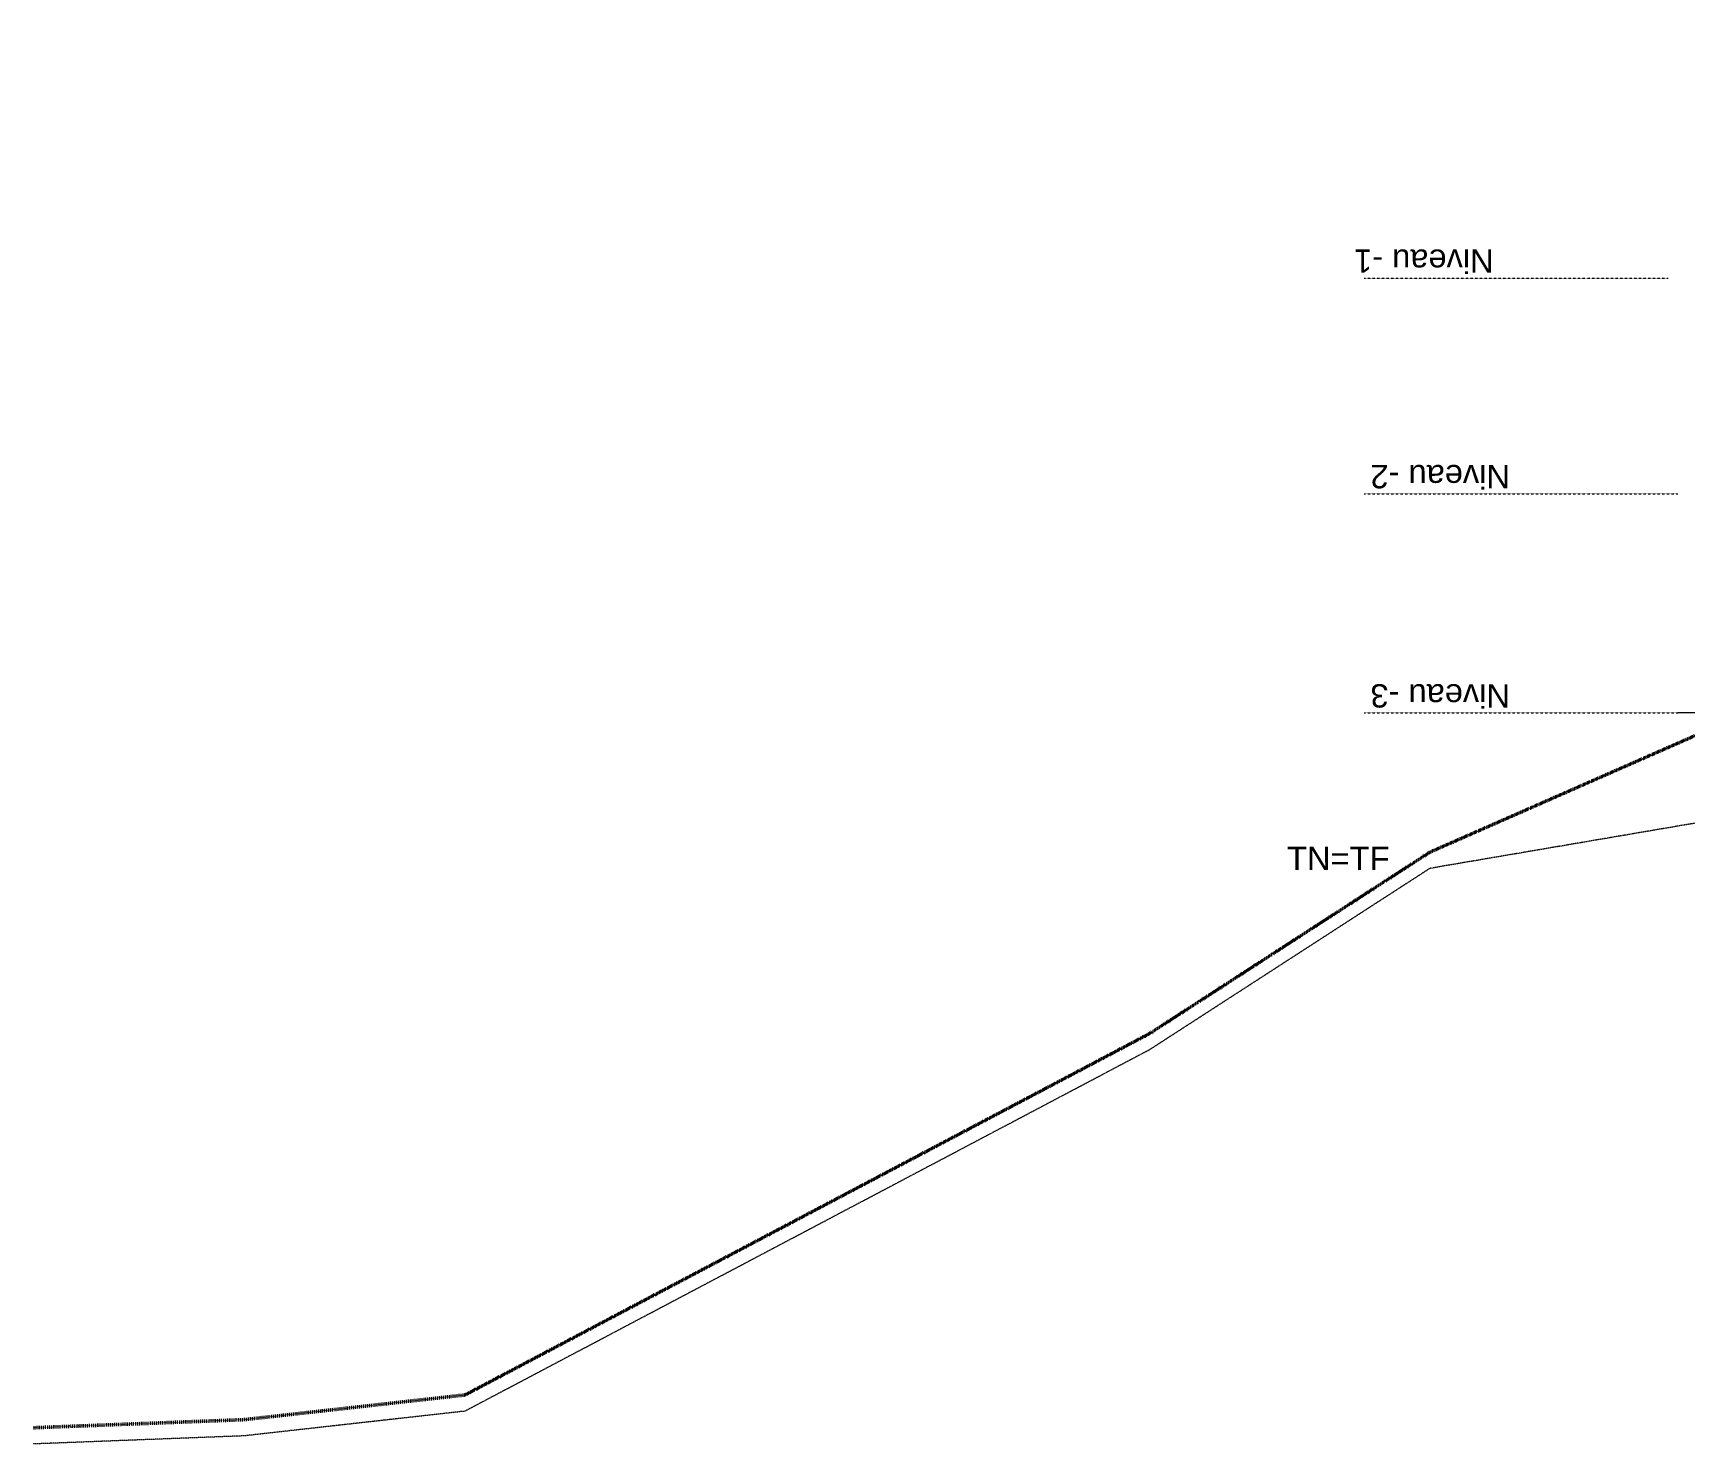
# Model space of a CAD drawing. Header units: centimetres. Extents: x 16433 to 114398, y -50094 to -12305.
# Drawn here: x 63021 to 65159, y -42007 to -40179 of the extents above; entities that cross this region are included whole.
import ezdxf

# ---------------------------------------------------------------- set-up
doc = ezdxf.new("R2010")
doc.units = ezdxf.units.CM
doc.header["$LTSCALE"] = 0.5
for name, pattern in [('Style de ligne -1', [0.41664, 0.20828, -0.20836]), ('Style de ligne -12', [0.738189, 0.492126, -0.246063]), ('Style de ligne -13', [0.147638, 0.098425, -0.049213])]:
    doc.linetypes.add(name, pattern=pattern)
doc.layers.add('1-Façade Nord', color=7, linetype='CONTINUOUS')
doc.styles.add('ARIAL', font='arial.ttf')
doc.styles.add('Helvetica', font='')
doc.styles.get('Helvetica').set_extended_font_data('Helvetica')

msp = doc.modelspace()

# ---------------------------------------------------------------- linework, layer by layer
at = {"layer": '1-Façade Nord', "color": 1, "linetype": 'Style de ligne -1', "lineweight": 5, "true_color": 0xff0000}
for p, q in [((64744.296, -40496.896), (65137.655, -40496.896)), ((64744.296, -40775.981), (65150.15, -40775.981)), ((64744.296, -41059.952), (65150.149, -41059.952))]:
    msp.add_line(p, q, dxfattribs=at)
at = {"layer": '1-Façade Nord', "color": 7, "linetype": 'Continuous', "lineweight": 18}
msp.add_line((66631.619, -41059.952), (65150.149, -41059.952), dxfattribs=at)
at = {"layer": '1-Façade Nord', "color": 7, "linetype": 'Style de ligne -13', "lineweight": 50, "flags": 128}
msp.add_lwpolyline([(71164.296, -40179.243), (70887.075, -40203.387), (70353.075, -40212.967), (69830.895, -40212.964), (69553.539, -40294.226), (69276.689, -40294.226), (68753.092, -40372.761), (68133.061, -40487.689), (68040.689, -40487.689), (67463.41, -40696.226), (67463.41, -40775.797), (67036.347, -40775.762), (66386.296, -40894.983), (65971.526, -41060.409), (65657.563, -41060.409), (65237.613, -41060.638), (64829.221, -41240.255), (64466.221, -41475.255), (63580.221, -41943.255), (63294.221, -41975.255), (63020.993, -41985.762)], dxfattribs=at)
at = {"layer": '1-Façade Nord', "color": 1, "linetype": 'Style de ligne -12', "lineweight": 18, "true_color": 0xff0000, "flags": 128}
msp.add_lwpolyline([(71081.695, -40211.485), (70364.076, -40309.149), (69169.296, -40399.149), (68835.5, -40431.653), (68606.277, -40503.018), (68444.296, -40531.762), (67714.221, -40680.255), (67088.221, -40785.255), (66250.221, -40916.255), (65700.221, -41068.255), (65216.221, -41195.255), (64829.221, -41261.255), (64466.221, -41496.255), (63580.221, -41964.255), (63294.221, -41996.255), (63020.993, -42006.762)], dxfattribs=at)

# ---------------------------------------------------------------- texts
at = {"layer": '1-Façade Nord', "color": 7, "char_height": 30.2066, "attachment_point": 1, "rotation": 180, "line_spacing_factor": 0.962448, "style": 'ARIAL'}
for s, insert in [('\\pt249.99;Niveau -1', (64911.708, -40489.827)), ('\\pt249.99;Niveau -2', (64932.855, -40768.912)), ('\\pt249.99;Niveau -3', (64932.854, -41052.883))]:
    msp.add_mtext(s, dxfattribs=dict(at, insert=insert))
at = {"layer": '1-Façade Nord', "color": 7, "insert": (64644.296, -41233.082), "char_height": 30.26172, "width": 156.49632, "attachment_point": 1, "line_spacing_factor": 0.834288, "style": 'Helvetica'}
msp.add_mtext('\\pt29.296,58.587,87.154,116.21;TN=TF', dxfattribs=at)

doc.saveas('drawing.dxf')
